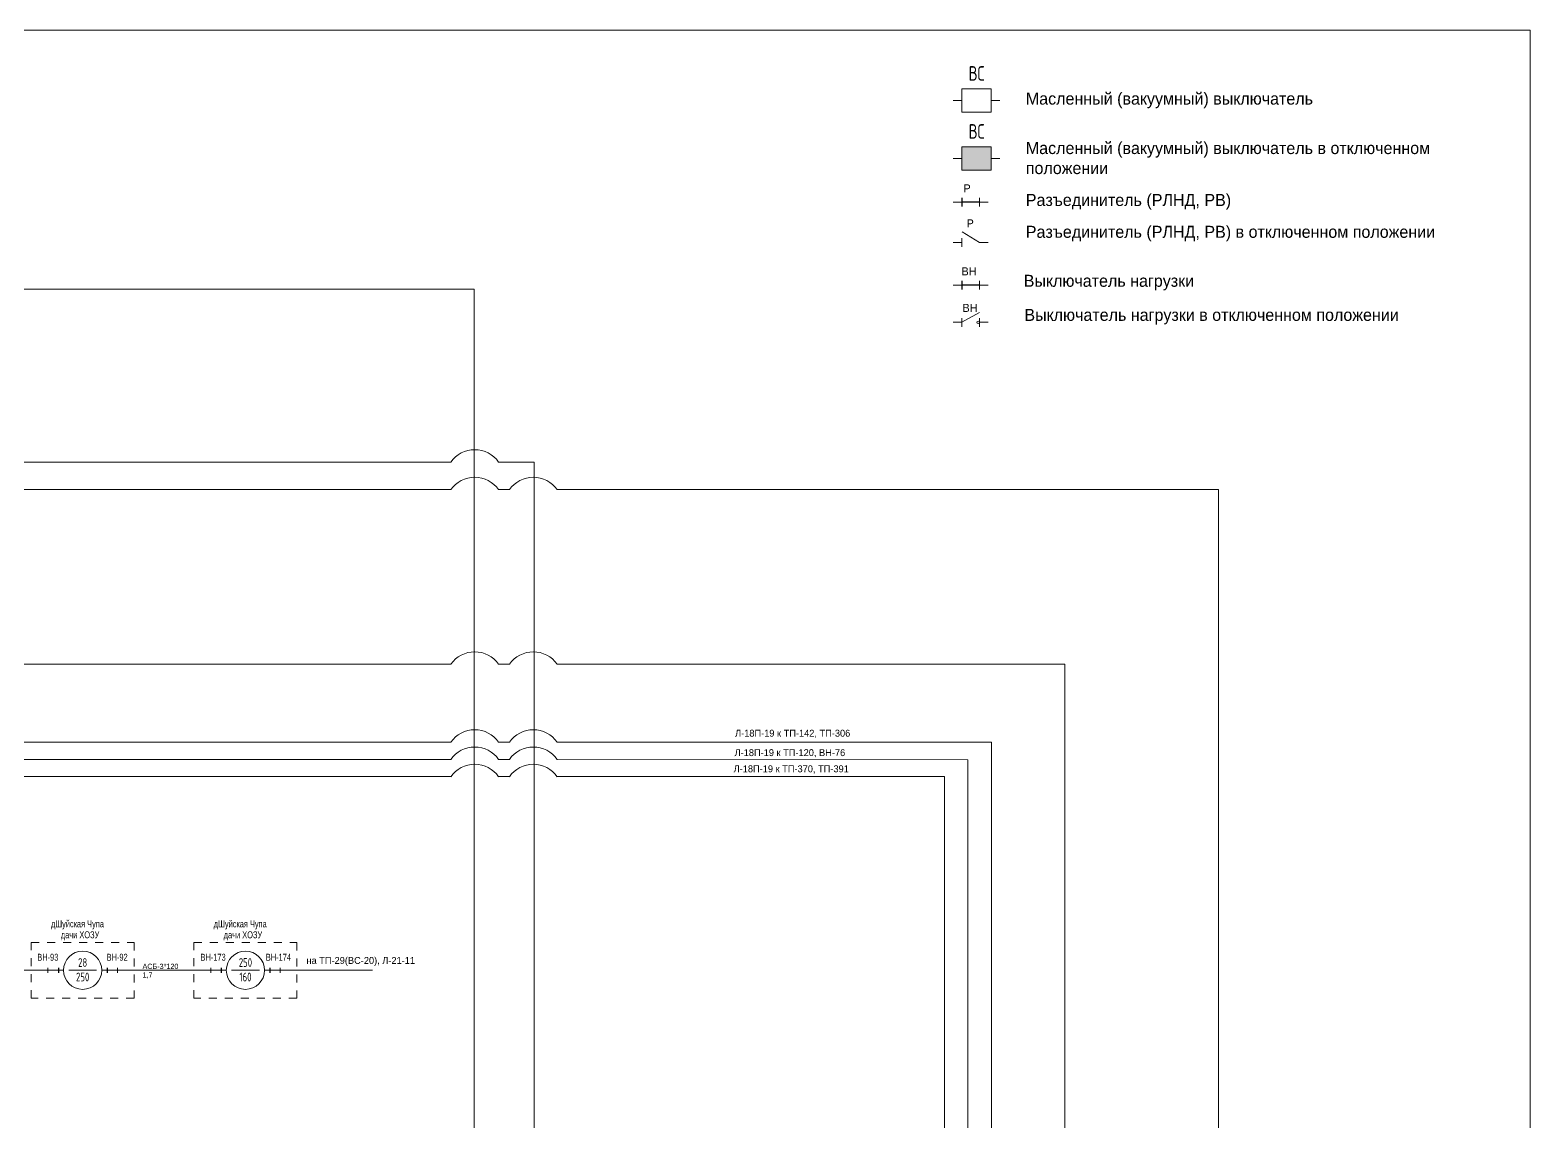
# Model space of a CAD drawing. Header units: millimetres. Extents: x 11 to 409, y 3 to 285.
# Drawn here: x 221.6 to 409, y 149.1 to 285.5 of the extents above; entities that cross this region are included whole.
import ezdxf
from ezdxf.enums import TextEntityAlignment as Align

# ---------------------------------------------------------------- set-up
doc = ezdxf.new("R2010")
doc.units = ezdxf.units.MM
doc.linetypes.add('JIS_02_1.0', pattern=[2, 1, -1])
for name, color, linetype, lineweight in [('10_КВ', 250, 'Continuous', 18), ('АТРИБУТЫ', 7, 'Continuous', 13), ('РАЗЪЕД_РУБИЛЬН', 150, 'Continuous', 13), ('ТЕКСТ', 7, 'Continuous', 13)]:
    doc.layers.add(name, color=color, linetype=linetype, lineweight=lineweight)
doc.layers.add('СХ_ОПЕРАТИВНАЯ', color=10, linetype='Continuous')
doc.layers.add('ШУНТ_РАЗЪЕД', color=161, linetype='Continuous')
doc.styles.add('ATTRIB', font='txt.shx', dxfattribs={"width": 0.7, "height": 5})
doc.styles.add('ТЕКСТ_МОДЕЛИ', font='txt.shx', dxfattribs={"width": 0.7, "height": 5})

# ---------------------------------------------------------------- blocks, each defined once
blk = doc.blocks.new('ВЫКЛ_НАГРУЗКИ')
at = {"color": 0, "linetype": 'ByBlock'}
for p, q in [((0, 0), (0, -3)), ((0, -9), (0, -12))]:
    blk.add_line(p, q, dxfattribs=at)
at = {"layer": 'РАЗЪЕД_РУБИЛЬН', "color": 0, "linetype": 'ByBlock'}
blk.add_line((-1.5, -3), (1.5, -3), dxfattribs=at)
at = {"layer": 'СХ_ОПЕРАТИВНАЯ', "color": 0, "linetype": 'ByBlock'}
blk.add_line((-1.5, -9), (1.5, -9), dxfattribs=at)
at = {"layer": 'РАЗЪЕД_РУБИЛЬН', "color": 7, "style": 'ATTRIB', "width": 0.7}
blk.add_attdef('ДИСП_НОМ', text='', height=5, dxfattribs=at).set_placement((-4.75, -6), align=Align.MIDDLE_RIGHT)
at = {"layer": 'РАЗЪЕД_РУБИЛЬН', "color": 7, "style": 'ATTRIB', "width": 0.7, "flags": 1}
blk.add_attdef('КОД', text='', height=5, dxfattribs=at).set_placement((-4.75, -12), align=Align.MIDDLE_RIGHT)
blk = doc.blocks.new('ТРАНСФ_ПОДСТ')
at = {"color": 7}
blk.add_line((-8, -11), (8, -11), dxfattribs=at)
at = {"color": 0}
blk.add_circle((0, -11), 11, dxfattribs=at)
at = {"layer": 'АТРИБУТЫ', "style": 'ATTRIB', "width": 0.7, "flags": 4}
for tag, p in [('OBOZN', (0, -9)), ('MOCHNOCT', (0, -17.33))]:
    blk.add_attdef(tag, text='', height=5, dxfattribs=at).set_placement(p, align=Align.CENTER)
at = {"layer": 'АТРИБУТЫ', "style": 'ТЕКСТ_МОДЕЛИ', "width": 0.7}
blk.add_attdef('MESTO_1', text='', height=5, dxfattribs=at).set_placement((14, -11), align=Align.BOTTOM_LEFT)
blk.add_attdef('MESTO_2', text='', height=5, dxfattribs=at).set_placement((14, -12), align=Align.TOP_LEFT)
blk = doc.blocks.new('ВЫКЛЮЧАТЕЛЬ')
at = {"color": 0, "linetype": 'ByBlock'}
for p, q in [((0, 0), (0, -3)), ((0, -13), (0, -16))]:
    blk.add_line(p, q, dxfattribs=at)
blk.add_lwpolyline([(-4, -3), (4, -3), (4, -13), (-4, -13)], close=True, dxfattribs=at)
at = {"layer": 'АТРИБУТЫ', "style": 'ATTRIB', "width": 0.7}
blk.add_attdef('ДИСП_НОМ', text='', height=5, dxfattribs=at).set_placement((-6, -8), align=Align.MIDDLE_RIGHT)
at = {"layer": 'АТРИБУТЫ', "style": 'ATTRIB', "width": 0.7, "flags": 1}
blk.add_attdef('КОД', text='', height=5, dxfattribs=at).set_placement((-6, -14), align=Align.MIDDLE_RIGHT)
blk = doc.blocks.new('РАЗЪЕДИНИТЕЛЬ')
at = {"color": 0, "linetype": 'ByBlock'}
for p, q in [((0, 0), (0, -3)), ((0, -9), (0, -12))]:
    blk.add_line(p, q, dxfattribs=at)
at = {"layer": 'РАЗЪЕД_РУБИЛЬН', "color": 0, "linetype": 'ByBlock'}
blk.add_line((-1.5, -3), (1.5, -3), dxfattribs=at)
at = {"layer": 'СХ_ОПЕРАТИВНАЯ', "color": 0, "linetype": 'ByBlock'}
blk.add_line((-1.5, -9), (1.5, -9), dxfattribs=at)
at = {"layer": 'ШУНТ_РАЗЪЕД', "color": 0}
blk.add_line((0, -3), (0, -9), dxfattribs=at)
at = {"layer": 'РАЗЪЕД_РУБИЛЬН', "color": 7, "style": 'ATTRIB', "width": 0.7}
blk.add_attdef('ДИСП_НОМ', text='', height=5, dxfattribs=at).set_placement((-4.75, -6), align=Align.MIDDLE_RIGHT)
at = {"layer": 'РАЗЪЕД_РУБИЛЬН', "color": 7, "style": 'ATTRIB', "width": 0.7, "flags": 1}
blk.add_attdef('КОД', text='', height=5, dxfattribs=at).set_placement((-4.75, -12), align=Align.MIDDLE_RIGHT)

msp = doc.modelspace()

# ---------------------------------------------------------------- hatches: boundary and pattern name
at = {"layer": '10_КВ'}
msp.add_hatch(color=7, dxfattribs=at).paths.add_polyline_path([(338.05, 270.86), (338.05, 267.95), (341.69, 267.95), (341.69, 270.86)])

# ---------------------------------------------------------------- linework, layer by layer
at = {"layer": '10_КВ', "color": 7}
for p, q in [((336.96, 258.92), (338.05, 258.92)), ((338.05, 258.92), (338.05, 259.47)), ((338.05, 258.92), (338.05, 258.38)), ((340.24, 258.92), (338.06, 260.23)), ((340.24, 258.92), (341.33, 258.92)), ((277.08, 253.09), (196.03, 253.09)), ((277.08, 129.1), (277.08, 253.09)), ((338.05, 248.94), (340.25, 250.18)), ((338.05, 248.39), (338.05, 249.48)), ((340.24, 248.39), (340.24, 249.48)), ((336.96, 248.94), (338.05, 248.94)), ((341.33, 248.94), (340.24, 248.94)), ((143.36, 206.21), (274.18, 206.21)), ((280.15, 206.21), (281.5, 206.21)), ((350.9, 206.21), (287.47, 206.21)), ((350.91, 33.26), (350.9, 206.21)), ((82.92, 196.47), (274.18, 196.47)), ((280.15, 196.47), (281.5, 196.47)), ((287.47, 196.47), (341.74, 196.47)), ((341.74, 196.47), (341.74, 35.61)), ((87.24, 194.32), (274.18, 194.32)), ((280.15, 194.32), (281.5, 194.32)), ((338.8, 194.27), (287.47, 194.32)), ((338.8, 39.08), (338.8, 194.27)), ((91.55, 192.16), (274.18, 192.16)), ((280.15, 192.16), (281.5, 192.16)), ((335.86, 192.16), (287.47, 192.16)), ((335.86, 190.65), (335.86, 192.16)), ((335.86, 45.51), (335.86, 190.65)), ((210.24, 167.96), (223.19, 167.96)), ((223.84, 167.96), (225.14, 167.96)), ((231.22, 167.96), (232.52, 167.96)), ((233.18, 167.96), (243.53, 167.96)), ((244.18, 167.96), (245.48, 167.96)), ((251.56, 167.96), (252.87, 167.96)), ((253.01, 167.96), (264.41, 167.96))]:
    msp.add_line(p, q, dxfattribs=at)
at = {"layer": '10_КВ', "color": 140}
for p, q in [((237.02, 231.48), (269.55, 231.48)), ((274.18, 231.48), (269.55, 231.48)), ((284.6, 231.48), (280.15, 231.48)), ((284.6, 231.48), (284.6, 139.39))]:
    msp.add_line(p, q, dxfattribs=at)
at = {"layer": '10_КВ', "color": 112}
for p, q in [((116.77, 228.03), (274.18, 228.03)), ((280.15, 228.03), (281.5, 228.03)), ((370.09, 228.03), (287.47, 228.03)), ((370.09, 29.64), (370.09, 228.03))]:
    msp.add_line(p, q, dxfattribs=at)
at = {"layer": '10_КВ', "linetype": 'Continuous'}
msp.add_lwpolyline([(11.38, 2.61), (409.03, 2.61), (409.03, 285.47), (11.38, 285.47)], close=True, dxfattribs=at)
at = {"layer": '10_КВ', "color": 7, "linetype": 'JIS_02_1.0'}
for points in [[(221.73, 171.45), (234.6, 171.45), (234.6, 164.46), (221.73, 164.46)], [(242.08, 171.45), (254.94, 171.45), (254.94, 164.46), (242.08, 164.46)]]:
    msp.add_lwpolyline(points, close=True, dxfattribs=at)
at = {"layer": '10_КВ', "color": 7}
msp.add_circle((340.08, 248.94), 0.154, dxfattribs=at)
at = {"layer": '10_КВ', "color": 140}
msp.add_arc((277.17, 229.36), 3.66, 35.3204, 144.6796, dxfattribs=at)
at = {"layer": '10_КВ', "color": 112}
for centre in [(277.17, 225.91), (284.49, 225.91)]:
    msp.add_arc(centre, 3.66, 35.3204, 144.6796, dxfattribs=at)
at = {"layer": '10_КВ', "color": 7}
for centre in [(277.17, 204.1), (284.49, 204.1), (277.17, 194.36), (284.49, 194.36), (277.17, 192.2), (284.49, 192.2), (277.17, 190.04), (284.49, 190.04)]:
    msp.add_arc(centre, 3.66, 35.3204, 144.6796, dxfattribs=at)
at = {"layer": 'РАЗЪЕД_РУБИЛЬН', "color": 140}
msp.add_line((118, 231.48), (237.02, 231.48), dxfattribs=at)

# ---------------------------------------------------------------- block references
at = {"layer": '10_КВ', "color": 7}
ref = msp.add_blockref('ВЫКЛЮЧАТЕЛЬ', (342.79, 276.66), dxfattribs=dict(at, xscale=-0.3645000000001346, yscale=0.3645000000001346, zscale=0.3645, rotation=270))
ref.add_attrib('ДИСП_НОМ', 'ВС', dxfattribs={"layer": 'АТРИБУТЫ', "height": 1.823, "style": 'ATTRIB', "width": 0.7}).set_placement((340.88, 280.05), align=Align.MIDDLE_RIGHT)
ref = msp.add_blockref('ВЫКЛЮЧАТЕЛЬ', (342.79, 269.41), dxfattribs=dict(at, xscale=-0.3645000000001346, yscale=0.3645000000001346, zscale=0.3645, rotation=270))
ref.add_attrib('ДИСП_НОМ', 'ВС', dxfattribs={"layer": 'АТРИБУТЫ', "height": 1.823, "style": 'ATTRIB', "width": 0.7}).set_placement((340.88, 272.8), align=Align.MIDDLE_RIGHT)
ref = msp.add_blockref('РАЗЪЕДИНИТЕЛЬ', (341.33, 263.95), dxfattribs=dict(at, xscale=0.3645000000001346, yscale=0.3645000000001346, zscale=0.3645000000001346, rotation=270))
ref.add_attrib('ДИСП_НОМ', 'Р', dxfattribs={"layer": 'РАЗЪЕД_РУБИЛЬН', "color": 7, "height": 1}).set_placement((339.14, 265.68), align=Align.MIDDLE_RIGHT)
ref = msp.add_blockref('РАЗЪЕДИНИТЕЛЬ', (341.33, 253.58), dxfattribs=dict(at, xscale=0.3645000000001346, yscale=0.3645000000001346, zscale=0.3645000000001346, rotation=270))
ref.add_attrib('ДИСП_НОМ', 'ВН', dxfattribs={"layer": 'РАЗЪЕД_РУБИЛЬН', "color": 7, "height": 1}).set_placement((339.86, 255.31), align=Align.MIDDLE_RIGHT)
ref = msp.add_blockref('ТРАНСФ_ПОДСТ', (228.18, 170.35), dxfattribs=dict(at, xscale=0.2171483251338177, yscale=0.2171483251338177, zscale=0.2171483251338177))
ref.add_attrib('MESTO_1', 'дШуйская Чупа', dxfattribs={"layer": 'АТРИБУТЫ', "height": 0.8686, "width": 0.7}).set_placement((224.22, 173.07), align=Align.BOTTOM_LEFT)
ref.add_attrib('MESTO_2', 'дачи ХОЗУ', dxfattribs={"layer": 'АТРИБУТЫ', "height": 0.869, "width": 0.7}).set_placement((225.45, 172.83), align=Align.TOP_LEFT)
ref.add_attrib('OBOZN', '28', dxfattribs={"layer": 'АТРИБУТЫ', "height": 1.086, "style": 'ATTRIB', "width": 0.7, "flags": 4}).set_placement((228.18, 168.39), align=Align.CENTER)
ref.add_attrib('MOCHNOCT', '250', dxfattribs={"layer": 'АТРИБУТЫ', "height": 1.086, "style": 'ATTRIB', "width": 0.7, "flags": 4}).set_placement((228.18, 166.58), align=Align.CENTER)
ref = msp.add_blockref('ТРАНСФ_ПОДСТ', (248.52, 170.35), dxfattribs=dict(at, xscale=0.2171483251338177, yscale=0.2171483251338177, zscale=0.2171483251338177))
ref.add_attrib('MESTO_1', 'дШуйская Чупа', dxfattribs={"layer": 'АТРИБУТЫ', "height": 0.8686, "width": 0.7}).set_placement((244.56, 173.06), align=Align.BOTTOM_LEFT)
ref.add_attrib('MESTO_2', 'дачи ХОЗУ', dxfattribs={"layer": 'АТРИБУТЫ', "height": 0.869, "width": 0.7}).set_placement((245.8, 172.83), align=Align.TOP_LEFT)
ref.add_attrib('OBOZN', '250', dxfattribs={"layer": 'АТРИБУТЫ', "height": 1.086, "style": 'ATTRIB', "width": 0.7, "flags": 4}).set_placement((248.52, 168.39), align=Align.CENTER)
ref.add_attrib('MOCHNOCT', '160', dxfattribs={"layer": 'АТРИБУТЫ', "height": 1.086, "style": 'ATTRIB', "width": 0.7, "flags": 4}).set_placement((248.52, 166.58), align=Align.CENTER)
ref = msp.add_blockref('ВЫКЛ_НАГРУЗКИ', (223.19, 167.96), dxfattribs=dict(at, xscale=-0.2171483251339403, yscale=0.2171483251339403, zscale=0.2171483251339681, rotation=90))
ref.add_attrib('ДИСП_НОМ', 'ВН-93', dxfattribs={"layer": 'РАЗЪЕД_РУБИЛЬН', "color": 7, "height": 0.869, "width": 0.7}).set_placement((225.14, 169.59), align=Align.MIDDLE_RIGHT)
ref = msp.add_blockref('ВЫКЛ_НАГРУЗКИ', (233.18, 167.96), dxfattribs=dict(at, xscale=0.2171483251339403, yscale=0.2171483251339403, zscale=0.2171483251339403, rotation=270))
ref.add_attrib('ДИСП_НОМ', 'ВН-92', dxfattribs={"layer": 'РАЗЪЕД_РУБИЛЬН', "color": 7, "height": 0.869, "width": 0.7}).set_placement((232.49, 169.59), align=Align.MIDDLE)
ref = msp.add_blockref('ВЫКЛ_НАГРУЗКИ', (243.53, 167.96), dxfattribs=dict(at, xscale=-0.2171483251339403, yscale=0.2171483251339403, zscale=0.2171483251339681, rotation=90))
ref.add_attrib('ДИСП_НОМ', 'ВН-173', dxfattribs={"layer": 'РАЗЪЕД_РУБИЛЬН', "color": 7, "height": 0.869, "width": 0.7}).set_placement((246.05, 169.59), align=Align.MIDDLE_RIGHT)
ref = msp.add_blockref('ВЫКЛ_НАГРУЗКИ', (253.52, 167.96), dxfattribs=dict(at, xscale=0.2171483251339403, yscale=0.2171483251339403, zscale=0.2171483251339403, rotation=270))
ref.add_attrib('ДИСП_НОМ', 'ВН-174', dxfattribs={"layer": 'РАЗЪЕД_РУБИЛЬН', "color": 7, "height": 0.869, "width": 0.7}).set_placement((252.64, 169.59), align=Align.MIDDLE)

# ---------------------------------------------------------------- texts
at = {"layer": '10_КВ', "color": 7, "width": 55.4937, "attachment_point": 1}
for s, insert, char_height in [('Масленный (вакуумный) выключатель', (346.03, 277.65), 1.5), ('Масленный (вакуумный) выключатель в отключенном положении', (346.03, 271.47), 1.5), ('Разъединитель (РЛНД, РВ)', (346.03, 264.98), 1.5), ('Разъединитель (РЛНД, РВ) в отключенном положении', (346.03, 261), 1.5), ('Выключатель нагрузки', (345.77, 254.88), 1.5), ('ВН', (338.13, 251.24), 1), ('Выключатель нагрузки в отключенном положении', (345.85, 250.62), 1.5)]:
    msp.add_mtext(s, dxfattribs=dict(at, insert=insert, char_height=char_height))
at = {"layer": 'ТЕКСТ', "color": 7, "attachment_point": 1}
for s, insert, char_height, width in [('Р', (338.64, 261.81), 1, 4.6504), ('Л-18П-19 к ТП-142, ТП-306', (309.7, 198.02), 0.8628, 25.8169), ('Л-18П-19 к ТП-120, ВН-76', (309.64, 195.59), 0.8628, 24.4002), ('Л-18П-19 к ТП-370, ТП-391', (309.52, 193.57), 0.8628, 22.8854), ('АСБ-3*120\\P1,7', (235.66, 168.78), 0.651, 21.5647), ('на ТП-29(ВС-20), Л-21-11', (256.14, 169.62), 0.8628, 20.1052)]:
    msp.add_mtext(s, dxfattribs=dict(at, insert=insert, char_height=char_height, width=width))

doc.saveas('drawing.dxf')
